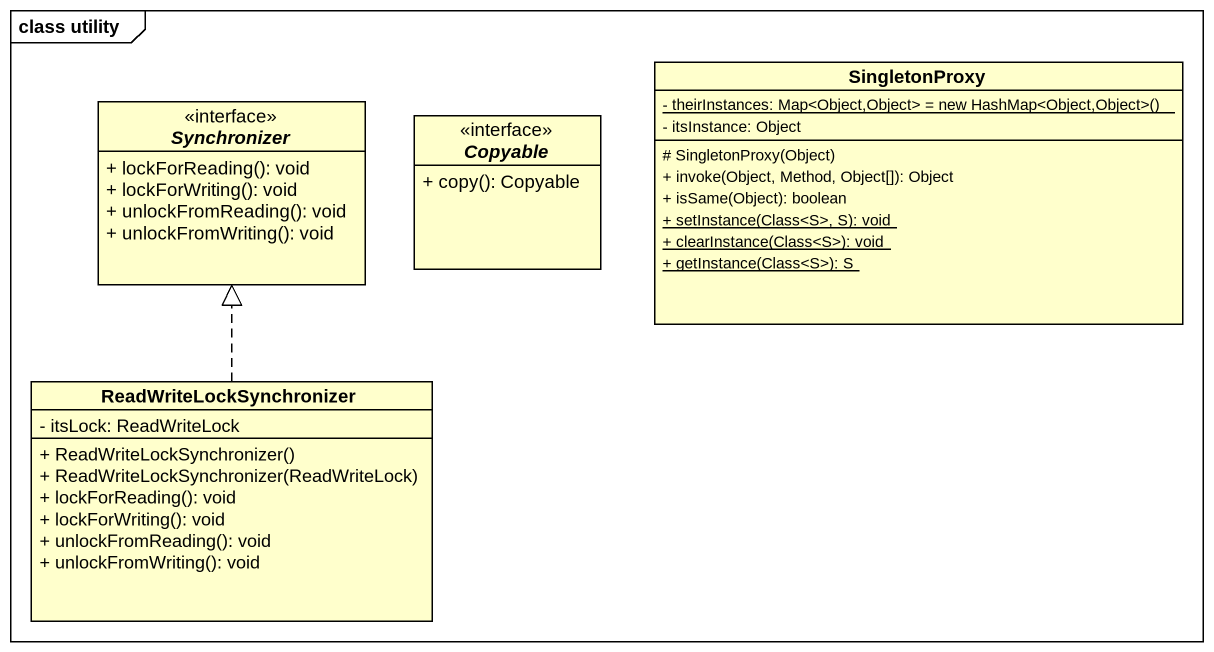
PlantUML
@startuml
mainframe class utility
hide circle
hide empty members
skinparam classAttributeIconSize 0
interface Synchronizer <<interface>> {
  + lockForReading(): void
  + lockForWriting(): void
  + unlockFromReading(): void
  + unlockFromWriting(): void
}
interface Copyable <<interface>> {
  + copy(): Copyable
}
class SingletonProxy {
  {static} {field} - theirInstances: Map<Object,Object> = new HashMap<Object,Object>()
  - itsInstance: Object
  # SingletonProxy(Object)
  + invoke(Object, Method, Object[]): Object
  + isSame(Object): boolean
  {static} + setInstance(Class~<S>, S): void
  {static} + clearInstance(Class~<S>): void
  {static} + getInstance(Class~<S>): S
}
class ReadWriteLockSynchronizer {
  - itsLock: ReadWriteLock
  + ReadWriteLockSynchronizer()
  + ReadWriteLockSynchronizer(ReadWriteLock)
  + lockForReading(): void
  + lockForWriting(): void
  + unlockFromReading(): void
  + unlockFromWriting(): void
}
ReadWriteLockSynchronizer .up.|> Synchronizer
@enduml
